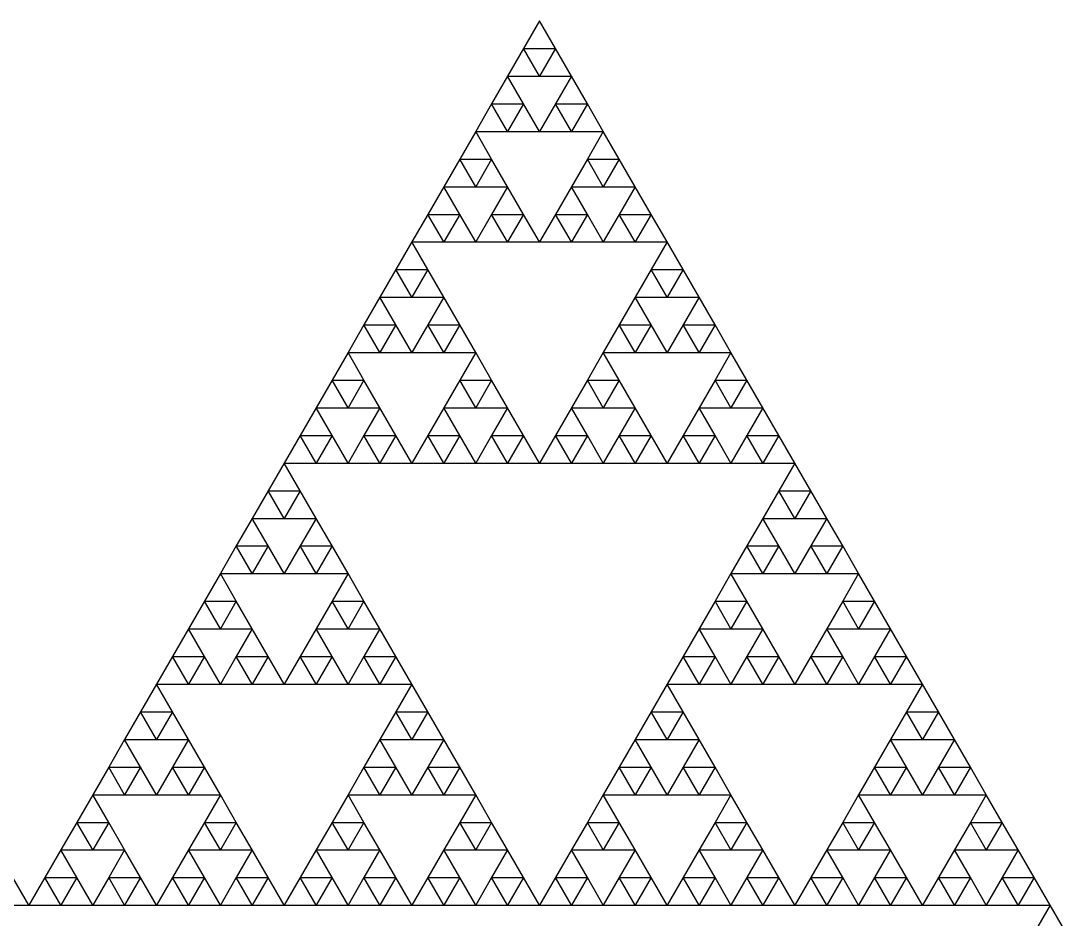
# Model space of a CAD drawing. Header units: metres. Extents: x -50 to 50, y -29 to 58.
# Drawn here: x -37.55 to -31.15, y -18.13 to -12.63 of the extents above; entities that cross this region are included whole.
import ezdxf

# ---------------------------------------------------------------- set-up
doc = ezdxf.new("R2010")
doc.units = ezdxf.units.M

msp = doc.modelspace()

# ---------------------------------------------------------------- linework, layer by layer
for p, q in [((-34.375, -12.6296), (-34.4727, -12.7987)), ((-34.2773, -12.7987), (-34.375, -12.6296)), ((-34.4727, -12.7987), (-34.5703, -12.9678)), ((-34.375, -12.9678), (-34.4727, -12.7987)), ((-34.4727, -12.7987), (-34.2773, -12.7987)), ((-34.2773, -12.7987), (-34.375, -12.9678)), ((-34.1797, -12.9678), (-34.2773, -12.7987)), ((-34.5703, -12.9678), (-34.668, -13.137)), ((-34.4727, -13.137), (-34.5703, -12.9678)), ((-34.5703, -12.9678), (-34.375, -12.9678)), ((-34.375, -12.9678), (-34.1797, -12.9678)), ((-34.1797, -12.9678), (-34.2773, -13.137)), ((-34.082, -13.137), (-34.1797, -12.9678)), ((-34.668, -13.137), (-34.7656, -13.3061)), ((-34.5703, -13.3061), (-34.668, -13.137)), ((-34.668, -13.137), (-34.4727, -13.137)), ((-34.4727, -13.137), (-34.5703, -13.3061)), ((-34.375, -13.3061), (-34.4727, -13.137)), ((-34.2773, -13.137), (-34.375, -13.3061)), ((-34.1797, -13.3061), (-34.2773, -13.137)), ((-34.2773, -13.137), (-34.082, -13.137)), ((-34.082, -13.137), (-34.1797, -13.3061)), ((-33.9844, -13.3061), (-34.082, -13.137)), ((-34.7656, -13.3061), (-34.8633, -13.4753)), ((-34.668, -13.4753), (-34.7656, -13.3061)), ((-34.7656, -13.3061), (-34.5703, -13.3061)), ((-34.5703, -13.3061), (-34.375, -13.3061)), ((-34.375, -13.3061), (-34.1797, -13.3061)), ((-34.1797, -13.3061), (-33.9844, -13.3061)), ((-33.9844, -13.3061), (-34.082, -13.4753)), ((-33.8867, -13.4753), (-33.9844, -13.3061)), ((-34.8633, -13.4753), (-34.9609, -13.6444)), ((-34.7656, -13.6444), (-34.8633, -13.4753)), ((-34.8633, -13.4753), (-34.668, -13.4753)), ((-34.668, -13.4753), (-34.7656, -13.6444)), ((-34.5703, -13.6444), (-34.668, -13.4753)), ((-34.082, -13.4753), (-34.1797, -13.6444)), ((-33.9844, -13.6444), (-34.082, -13.4753)), ((-34.082, -13.4753), (-33.8867, -13.4753)), ((-33.8867, -13.4753), (-33.9844, -13.6444)), ((-33.7891, -13.6444), (-33.8867, -13.4753)), ((-34.9609, -13.6444), (-35.0586, -13.8136)), ((-34.8633, -13.8136), (-34.9609, -13.6444)), ((-34.9609, -13.6444), (-34.7656, -13.6444)), ((-34.7656, -13.6444), (-34.5703, -13.6444)), ((-34.5703, -13.6444), (-34.668, -13.8136)), ((-34.4727, -13.8136), (-34.5703, -13.6444)), ((-34.1797, -13.6444), (-34.2773, -13.8136)), ((-34.082, -13.8136), (-34.1797, -13.6444)), ((-34.1797, -13.6444), (-33.9844, -13.6444)), ((-33.9844, -13.6444), (-33.7891, -13.6444)), ((-33.7891, -13.6444), (-33.8867, -13.8136)), ((-33.6914, -13.8136), (-33.7891, -13.6444)), ((-35.0586, -13.8136), (-35.1562, -13.9827)), ((-34.9609, -13.9827), (-35.0586, -13.8136)), ((-35.0586, -13.8136), (-34.8633, -13.8136)), ((-34.8633, -13.8136), (-34.9609, -13.9827)), ((-34.7656, -13.9827), (-34.8633, -13.8136)), ((-34.668, -13.8136), (-34.7656, -13.9827)), ((-34.5703, -13.9827), (-34.668, -13.8136)), ((-34.668, -13.8136), (-34.4727, -13.8136)), ((-34.4727, -13.8136), (-34.5703, -13.9827)), ((-34.375, -13.9827), (-34.4727, -13.8136)), ((-34.2773, -13.8136), (-34.375, -13.9827)), ((-34.1797, -13.9827), (-34.2773, -13.8136)), ((-34.2773, -13.8136), (-34.082, -13.8136)), ((-34.082, -13.8136), (-34.1797, -13.9827)), ((-33.9844, -13.9827), (-34.082, -13.8136)), ((-33.8867, -13.8136), (-33.9844, -13.9827)), ((-33.7891, -13.9827), (-33.8867, -13.8136)), ((-33.8867, -13.8136), (-33.6914, -13.8136)), ((-33.6914, -13.8136), (-33.7891, -13.9827)), ((-33.5938, -13.9827), (-33.6914, -13.8136)), ((-35.1562, -13.9827), (-35.2539, -14.1519)), ((-35.0586, -14.1519), (-35.1562, -13.9827)), ((-35.1562, -13.9827), (-34.9609, -13.9827)), ((-34.9609, -13.9827), (-34.7656, -13.9827)), ((-34.7656, -13.9827), (-34.5703, -13.9827)), ((-34.5703, -13.9827), (-34.375, -13.9827)), ((-34.375, -13.9827), (-34.1797, -13.9827)), ((-34.1797, -13.9827), (-33.9844, -13.9827)), ((-33.9844, -13.9827), (-33.7891, -13.9827)), ((-33.7891, -13.9827), (-33.5938, -13.9827)), ((-33.5938, -13.9827), (-33.6914, -14.1519)), ((-33.4961, -14.1519), (-33.5938, -13.9827)), ((-35.2539, -14.1519), (-35.3516, -14.321)), ((-35.1562, -14.321), (-35.2539, -14.1519)), ((-35.2539, -14.1519), (-35.0586, -14.1519)), ((-35.0586, -14.1519), (-35.1562, -14.321)), ((-34.9609, -14.321), (-35.0586, -14.1519)), ((-33.6914, -14.1519), (-33.7891, -14.321)), ((-33.5938, -14.321), (-33.6914, -14.1519)), ((-33.6914, -14.1519), (-33.4961, -14.1519)), ((-33.4961, -14.1519), (-33.5938, -14.321)), ((-33.3984, -14.321), (-33.4961, -14.1519)), ((-35.3516, -14.321), (-35.4492, -14.4901)), ((-35.2539, -14.4901), (-35.3516, -14.321)), ((-35.3516, -14.321), (-35.1562, -14.321)), ((-35.1562, -14.321), (-34.9609, -14.321)), ((-34.9609, -14.321), (-35.0586, -14.4901)), ((-34.8633, -14.4901), (-34.9609, -14.321)), ((-33.7891, -14.321), (-33.8867, -14.4901)), ((-33.6914, -14.4901), (-33.7891, -14.321)), ((-33.7891, -14.321), (-33.5938, -14.321)), ((-33.5938, -14.321), (-33.3984, -14.321)), ((-33.3984, -14.321), (-33.4961, -14.4901)), ((-33.3008, -14.4901), (-33.3984, -14.321)), ((-35.4492, -14.4901), (-35.5469, -14.6593)), ((-35.3516, -14.6593), (-35.4492, -14.4901)), ((-35.4492, -14.4901), (-35.2539, -14.4901)), ((-35.2539, -14.4901), (-35.3516, -14.6593)), ((-35.1562, -14.6593), (-35.2539, -14.4901)), ((-35.0586, -14.4901), (-35.1562, -14.6593)), ((-34.9609, -14.6593), (-35.0586, -14.4901)), ((-35.0586, -14.4901), (-34.8633, -14.4901)), ((-34.8633, -14.4901), (-34.9609, -14.6593)), ((-34.7656, -14.6593), (-34.8633, -14.4901)), ((-33.8867, -14.4901), (-33.9844, -14.6593)), ((-33.7891, -14.6593), (-33.8867, -14.4901)), ((-33.8867, -14.4901), (-33.6914, -14.4901)), ((-33.6914, -14.4901), (-33.7891, -14.6593)), ((-33.5938, -14.6593), (-33.6914, -14.4901)), ((-33.4961, -14.4901), (-33.5938, -14.6593)), ((-33.3984, -14.6593), (-33.4961, -14.4901)), ((-33.4961, -14.4901), (-33.3008, -14.4901)), ((-33.3008, -14.4901), (-33.3984, -14.6593)), ((-33.2031, -14.6593), (-33.3008, -14.4901)), ((-35.5469, -14.6593), (-35.6445, -14.8284)), ((-35.4492, -14.8284), (-35.5469, -14.6593)), ((-35.5469, -14.6593), (-35.3516, -14.6593)), ((-35.3516, -14.6593), (-35.1562, -14.6593)), ((-35.1562, -14.6593), (-34.9609, -14.6593)), ((-34.9609, -14.6593), (-34.7656, -14.6593)), ((-34.7656, -14.6593), (-34.8633, -14.8284)), ((-34.668, -14.8284), (-34.7656, -14.6593)), ((-33.9844, -14.6593), (-34.082, -14.8284)), ((-33.8867, -14.8284), (-33.9844, -14.6593)), ((-33.9844, -14.6593), (-33.7891, -14.6593)), ((-33.7891, -14.6593), (-33.5938, -14.6593)), ((-33.5938, -14.6593), (-33.3984, -14.6593)), ((-33.3984, -14.6593), (-33.2031, -14.6593)), ((-33.2031, -14.6593), (-33.3008, -14.8284)), ((-33.1055, -14.8284), (-33.2031, -14.6593)), ((-35.6445, -14.8284), (-35.7422, -14.9976)), ((-35.5469, -14.9976), (-35.6445, -14.8284)), ((-35.6445, -14.8284), (-35.4492, -14.8284)), ((-35.4492, -14.8284), (-35.5469, -14.9976)), ((-35.3516, -14.9976), (-35.4492, -14.8284)), ((-34.8633, -14.8284), (-34.9609, -14.9976)), ((-34.7656, -14.9976), (-34.8633, -14.8284)), ((-34.8633, -14.8284), (-34.668, -14.8284)), ((-34.668, -14.8284), (-34.7656, -14.9976)), ((-34.5703, -14.9976), (-34.668, -14.8284)), ((-34.082, -14.8284), (-34.1797, -14.9976)), ((-33.9844, -14.9976), (-34.082, -14.8284)), ((-34.082, -14.8284), (-33.8867, -14.8284)), ((-33.8867, -14.8284), (-33.9844, -14.9976)), ((-33.7891, -14.9976), (-33.8867, -14.8284)), ((-33.3008, -14.8284), (-33.3984, -14.9976)), ((-33.2031, -14.9976), (-33.3008, -14.8284)), ((-33.3008, -14.8284), (-33.1055, -14.8284)), ((-33.1055, -14.8284), (-33.2031, -14.9976)), ((-33.0078, -14.9976), (-33.1055, -14.8284)), ((-35.7422, -14.9976), (-35.8398, -15.1667)), ((-35.6445, -15.1667), (-35.7422, -14.9976)), ((-35.7422, -14.9976), (-35.5469, -14.9976)), ((-35.5469, -14.9976), (-35.3516, -14.9976)), ((-35.3516, -14.9976), (-35.4492, -15.1667)), ((-35.2539, -15.1667), (-35.3516, -14.9976)), ((-34.9609, -14.9976), (-35.0586, -15.1667)), ((-34.8633, -15.1667), (-34.9609, -14.9976)), ((-34.9609, -14.9976), (-34.7656, -14.9976)), ((-34.7656, -14.9976), (-34.5703, -14.9976)), ((-34.5703, -14.9976), (-34.668, -15.1667)), ((-34.4727, -15.1667), (-34.5703, -14.9976)), ((-34.1797, -14.9976), (-34.2773, -15.1667)), ((-34.082, -15.1667), (-34.1797, -14.9976)), ((-34.1797, -14.9976), (-33.9844, -14.9976)), ((-33.9844, -14.9976), (-33.7891, -14.9976)), ((-33.7891, -14.9976), (-33.8867, -15.1667)), ((-33.6914, -15.1667), (-33.7891, -14.9976)), ((-33.3984, -14.9976), (-33.4961, -15.1667)), ((-33.3008, -15.1667), (-33.3984, -14.9976)), ((-33.3984, -14.9976), (-33.2031, -14.9976)), ((-33.2031, -14.9976), (-33.0078, -14.9976)), ((-33.0078, -14.9976), (-33.1055, -15.1667)), ((-32.9102, -15.1667), (-33.0078, -14.9976)), ((-35.8398, -15.1667), (-35.9375, -15.3359)), ((-35.7422, -15.3359), (-35.8398, -15.1667)), ((-35.8398, -15.1667), (-35.6445, -15.1667)), ((-35.6445, -15.1667), (-35.7422, -15.3359)), ((-35.5469, -15.3359), (-35.6445, -15.1667)), ((-35.4492, -15.1667), (-35.5469, -15.3359)), ((-35.3516, -15.3359), (-35.4492, -15.1667)), ((-35.4492, -15.1667), (-35.2539, -15.1667)), ((-35.2539, -15.1667), (-35.3516, -15.3359)), ((-35.1562, -15.3359), (-35.2539, -15.1667)), ((-35.0586, -15.1667), (-35.1562, -15.3359)), ((-34.9609, -15.3359), (-35.0586, -15.1667)), ((-35.0586, -15.1667), (-34.8633, -15.1667)), ((-34.8633, -15.1667), (-34.9609, -15.3359)), ((-34.7656, -15.3359), (-34.8633, -15.1667)), ((-34.668, -15.1667), (-34.7656, -15.3359)), ((-34.5703, -15.3359), (-34.668, -15.1667)), ((-34.668, -15.1667), (-34.4727, -15.1667)), ((-34.4727, -15.1667), (-34.5703, -15.3359)), ((-34.375, -15.3359), (-34.4727, -15.1667)), ((-34.2773, -15.1667), (-34.375, -15.3359)), ((-34.1797, -15.3359), (-34.2773, -15.1667)), ((-34.2773, -15.1667), (-34.082, -15.1667)), ((-34.082, -15.1667), (-34.1797, -15.3359)), ((-33.9844, -15.3359), (-34.082, -15.1667)), ((-33.8867, -15.1667), (-33.9844, -15.3359)), ((-33.7891, -15.3359), (-33.8867, -15.1667)), ((-33.8867, -15.1667), (-33.6914, -15.1667)), ((-33.6914, -15.1667), (-33.7891, -15.3359)), ((-33.5938, -15.3359), (-33.6914, -15.1667)), ((-33.4961, -15.1667), (-33.5938, -15.3359)), ((-33.3984, -15.3359), (-33.4961, -15.1667)), ((-33.4961, -15.1667), (-33.3008, -15.1667)), ((-33.3008, -15.1667), (-33.3984, -15.3359)), ((-33.2031, -15.3359), (-33.3008, -15.1667)), ((-33.1055, -15.1667), (-33.2031, -15.3359)), ((-33.0078, -15.3359), (-33.1055, -15.1667)), ((-33.1055, -15.1667), (-32.9102, -15.1667)), ((-32.9102, -15.1667), (-33.0078, -15.3359)), ((-32.8125, -15.3359), (-32.9102, -15.1667)), ((-35.9375, -15.3359), (-36.0352, -15.505)), ((-35.8398, -15.505), (-35.9375, -15.3359)), ((-35.9375, -15.3359), (-35.7422, -15.3359)), ((-35.7422, -15.3359), (-35.5469, -15.3359)), ((-35.5469, -15.3359), (-35.3516, -15.3359)), ((-35.3516, -15.3359), (-35.1562, -15.3359)), ((-35.1562, -15.3359), (-34.9609, -15.3359)), ((-34.9609, -15.3359), (-34.7656, -15.3359)), ((-34.7656, -15.3359), (-34.5703, -15.3359)), ((-34.5703, -15.3359), (-34.375, -15.3359)), ((-34.375, -15.3359), (-34.1797, -15.3359)), ((-34.1797, -15.3359), (-33.9844, -15.3359)), ((-33.9844, -15.3359), (-33.7891, -15.3359)), ((-33.7891, -15.3359), (-33.5938, -15.3359)), ((-33.5938, -15.3359), (-33.3984, -15.3359)), ((-33.3984, -15.3359), (-33.2031, -15.3359)), ((-33.2031, -15.3359), (-33.0078, -15.3359)), ((-33.0078, -15.3359), (-32.8125, -15.3359)), ((-32.8125, -15.3359), (-32.9102, -15.505)), ((-32.7148, -15.505), (-32.8125, -15.3359)), ((-36.0352, -15.505), (-36.1328, -15.6742)), ((-35.9375, -15.6742), (-36.0352, -15.505)), ((-36.0352, -15.505), (-35.8398, -15.505)), ((-35.8398, -15.505), (-35.9375, -15.6742)), ((-35.7422, -15.6742), (-35.8398, -15.505)), ((-32.9102, -15.505), (-33.0078, -15.6742)), ((-32.8125, -15.6742), (-32.9102, -15.505)), ((-32.9102, -15.505), (-32.7148, -15.505)), ((-32.7148, -15.505), (-32.8125, -15.6742)), ((-32.6172, -15.6742), (-32.7148, -15.505)), ((-36.1328, -15.6742), (-36.2305, -15.8433)), ((-36.0352, -15.8433), (-36.1328, -15.6742)), ((-36.1328, -15.6742), (-35.9375, -15.6742)), ((-35.9375, -15.6742), (-35.7422, -15.6742)), ((-35.7422, -15.6742), (-35.8398, -15.8433)), ((-35.6445, -15.8433), (-35.7422, -15.6742)), ((-33.0078, -15.6742), (-33.1055, -15.8433)), ((-32.9102, -15.8433), (-33.0078, -15.6742)), ((-33.0078, -15.6742), (-32.8125, -15.6742)), ((-32.8125, -15.6742), (-32.6172, -15.6742)), ((-32.6172, -15.6742), (-32.7148, -15.8433)), ((-32.5195, -15.8433), (-32.6172, -15.6742)), ((-36.2305, -15.8433), (-36.3281, -16.0125)), ((-36.1328, -16.0125), (-36.2305, -15.8433)), ((-36.2305, -15.8433), (-36.0352, -15.8433)), ((-36.0352, -15.8433), (-36.1328, -16.0125)), ((-35.9375, -16.0125), (-36.0352, -15.8433)), ((-35.8398, -15.8433), (-35.9375, -16.0125)), ((-35.7422, -16.0125), (-35.8398, -15.8433)), ((-35.8398, -15.8433), (-35.6445, -15.8433)), ((-35.6445, -15.8433), (-35.7422, -16.0125)), ((-35.5469, -16.0125), (-35.6445, -15.8433)), ((-33.1055, -15.8433), (-33.2031, -16.0125)), ((-33.0078, -16.0125), (-33.1055, -15.8433)), ((-33.1055, -15.8433), (-32.9102, -15.8433)), ((-32.9102, -15.8433), (-33.0078, -16.0125)), ((-32.8125, -16.0125), (-32.9102, -15.8433)), ((-32.7148, -15.8433), (-32.8125, -16.0125)), ((-32.6172, -16.0125), (-32.7148, -15.8433)), ((-32.7148, -15.8433), (-32.5195, -15.8433)), ((-32.5195, -15.8433), (-32.6172, -16.0125)), ((-32.4219, -16.0125), (-32.5195, -15.8433)), ((-36.3281, -16.0125), (-36.4258, -16.1816)), ((-36.2305, -16.1816), (-36.3281, -16.0125)), ((-36.3281, -16.0125), (-36.1328, -16.0125)), ((-36.1328, -16.0125), (-35.9375, -16.0125)), ((-35.9375, -16.0125), (-35.7422, -16.0125)), ((-35.7422, -16.0125), (-35.5469, -16.0125)), ((-35.5469, -16.0125), (-35.6445, -16.1816)), ((-35.4492, -16.1816), (-35.5469, -16.0125)), ((-33.2031, -16.0125), (-33.3008, -16.1816)), ((-33.1055, -16.1816), (-33.2031, -16.0125)), ((-33.2031, -16.0125), (-33.0078, -16.0125)), ((-33.0078, -16.0125), (-32.8125, -16.0125)), ((-32.8125, -16.0125), (-32.6172, -16.0125)), ((-32.6172, -16.0125), (-32.4219, -16.0125)), ((-32.4219, -16.0125), (-32.5195, -16.1816)), ((-32.3242, -16.1816), (-32.4219, -16.0125)), ((-36.4258, -16.1816), (-36.5234, -16.3507)), ((-36.3281, -16.3507), (-36.4258, -16.1816)), ((-36.4258, -16.1816), (-36.2305, -16.1816)), ((-36.2305, -16.1816), (-36.3281, -16.3507)), ((-36.1328, -16.3507), (-36.2305, -16.1816)), ((-35.6445, -16.1816), (-35.7422, -16.3507)), ((-35.5469, -16.3507), (-35.6445, -16.1816)), ((-35.6445, -16.1816), (-35.4492, -16.1816)), ((-35.4492, -16.1816), (-35.5469, -16.3507)), ((-35.3516, -16.3507), (-35.4492, -16.1816)), ((-33.3008, -16.1816), (-33.3984, -16.3507)), ((-33.2031, -16.3507), (-33.3008, -16.1816)), ((-33.3008, -16.1816), (-33.1055, -16.1816)), ((-33.1055, -16.1816), (-33.2031, -16.3507)), ((-33.0078, -16.3507), (-33.1055, -16.1816)), ((-32.5195, -16.1816), (-32.6172, -16.3507)), ((-32.4219, -16.3507), (-32.5195, -16.1816)), ((-32.5195, -16.1816), (-32.3242, -16.1816)), ((-32.3242, -16.1816), (-32.4219, -16.3507)), ((-32.2266, -16.3507), (-32.3242, -16.1816)), ((-36.5234, -16.3507), (-36.6211, -16.5199)), ((-36.4258, -16.5199), (-36.5234, -16.3507)), ((-36.5234, -16.3507), (-36.3281, -16.3507)), ((-36.3281, -16.3507), (-36.1328, -16.3507)), ((-36.1328, -16.3507), (-36.2305, -16.5199)), ((-36.0352, -16.5199), (-36.1328, -16.3507)), ((-35.7422, -16.3507), (-35.8398, -16.5199)), ((-35.6445, -16.5199), (-35.7422, -16.3507)), ((-35.7422, -16.3507), (-35.5469, -16.3507)), ((-35.5469, -16.3507), (-35.3516, -16.3507)), ((-35.3516, -16.3507), (-35.4492, -16.5199)), ((-35.2539, -16.5199), (-35.3516, -16.3507)), ((-33.3984, -16.3507), (-33.4961, -16.5199)), ((-33.3008, -16.5199), (-33.3984, -16.3507)), ((-33.3984, -16.3507), (-33.2031, -16.3507)), ((-33.2031, -16.3507), (-33.0078, -16.3507)), ((-33.0078, -16.3507), (-33.1055, -16.5199)), ((-32.9102, -16.5199), (-33.0078, -16.3507)), ((-32.6172, -16.3507), (-32.7148, -16.5199)), ((-32.5195, -16.5199), (-32.6172, -16.3507)), ((-32.6172, -16.3507), (-32.4219, -16.3507)), ((-32.4219, -16.3507), (-32.2266, -16.3507)), ((-32.2266, -16.3507), (-32.3242, -16.5199)), ((-32.1289, -16.5199), (-32.2266, -16.3507)), ((-36.6211, -16.5199), (-36.7188, -16.689)), ((-36.5234, -16.689), (-36.6211, -16.5199)), ((-36.6211, -16.5199), (-36.4258, -16.5199)), ((-36.4258, -16.5199), (-36.5234, -16.689)), ((-36.3281, -16.689), (-36.4258, -16.5199)), ((-36.2305, -16.5199), (-36.3281, -16.689)), ((-36.1328, -16.689), (-36.2305, -16.5199)), ((-36.2305, -16.5199), (-36.0352, -16.5199)), ((-36.0352, -16.5199), (-36.1328, -16.689)), ((-35.9375, -16.689), (-36.0352, -16.5199)), ((-35.8398, -16.5199), (-35.9375, -16.689)), ((-35.7422, -16.689), (-35.8398, -16.5199)), ((-35.8398, -16.5199), (-35.6445, -16.5199)), ((-35.6445, -16.5199), (-35.7422, -16.689)), ((-35.5469, -16.689), (-35.6445, -16.5199)), ((-35.4492, -16.5199), (-35.5469, -16.689)), ((-35.3516, -16.689), (-35.4492, -16.5199)), ((-35.4492, -16.5199), (-35.2539, -16.5199)), ((-35.2539, -16.5199), (-35.3516, -16.689)), ((-35.1562, -16.689), (-35.2539, -16.5199)), ((-33.4961, -16.5199), (-33.5938, -16.689)), ((-33.3984, -16.689), (-33.4961, -16.5199)), ((-33.4961, -16.5199), (-33.3008, -16.5199)), ((-33.3008, -16.5199), (-33.3984, -16.689)), ((-33.2031, -16.689), (-33.3008, -16.5199)), ((-33.1055, -16.5199), (-33.2031, -16.689)), ((-33.0078, -16.689), (-33.1055, -16.5199)), ((-33.1055, -16.5199), (-32.9102, -16.5199)), ((-32.9102, -16.5199), (-33.0078, -16.689)), ((-32.8125, -16.689), (-32.9102, -16.5199)), ((-32.7148, -16.5199), (-32.8125, -16.689)), ((-32.6172, -16.689), (-32.7148, -16.5199)), ((-32.7148, -16.5199), (-32.5195, -16.5199)), ((-32.5195, -16.5199), (-32.6172, -16.689)), ((-32.4219, -16.689), (-32.5195, -16.5199)), ((-32.3242, -16.5199), (-32.4219, -16.689)), ((-32.2266, -16.689), (-32.3242, -16.5199)), ((-32.3242, -16.5199), (-32.1289, -16.5199)), ((-32.1289, -16.5199), (-32.2266, -16.689)), ((-32.0312, -16.689), (-32.1289, -16.5199)), ((-36.7188, -16.689), (-36.8164, -16.8582)), ((-36.6211, -16.8582), (-36.7188, -16.689)), ((-36.7188, -16.689), (-36.5234, -16.689)), ((-36.5234, -16.689), (-36.3281, -16.689)), ((-36.3281, -16.689), (-36.1328, -16.689)), ((-36.1328, -16.689), (-35.9375, -16.689)), ((-35.9375, -16.689), (-35.7422, -16.689)), ((-35.7422, -16.689), (-35.5469, -16.689)), ((-35.5469, -16.689), (-35.3516, -16.689)), ((-35.3516, -16.689), (-35.1562, -16.689)), ((-35.1562, -16.689), (-35.2539, -16.8582)), ((-35.0586, -16.8582), (-35.1562, -16.689)), ((-33.5938, -16.689), (-33.6914, -16.8582)), ((-33.4961, -16.8582), (-33.5938, -16.689)), ((-33.5938, -16.689), (-33.3984, -16.689)), ((-33.3984, -16.689), (-33.2031, -16.689)), ((-33.2031, -16.689), (-33.0078, -16.689)), ((-33.0078, -16.689), (-32.8125, -16.689)), ((-32.8125, -16.689), (-32.6172, -16.689)), ((-32.6172, -16.689), (-32.4219, -16.689)), ((-32.4219, -16.689), (-32.2266, -16.689)), ((-32.2266, -16.689), (-32.0312, -16.689)), ((-32.0312, -16.689), (-32.1289, -16.8582)), ((-31.9336, -16.8582), (-32.0312, -16.689)), ((-36.8164, -16.8582), (-36.9141, -17.0273)), ((-36.7188, -17.0273), (-36.8164, -16.8582)), ((-36.8164, -16.8582), (-36.6211, -16.8582)), ((-36.6211, -16.8582), (-36.7188, -17.0273)), ((-36.5234, -17.0273), (-36.6211, -16.8582)), ((-35.2539, -16.8582), (-35.3516, -17.0273)), ((-35.1562, -17.0273), (-35.2539, -16.8582)), ((-35.2539, -16.8582), (-35.0586, -16.8582)), ((-35.0586, -16.8582), (-35.1562, -17.0273)), ((-34.9609, -17.0273), (-35.0586, -16.8582)), ((-33.6914, -16.8582), (-33.7891, -17.0273)), ((-33.5938, -17.0273), (-33.6914, -16.8582)), ((-33.6914, -16.8582), (-33.4961, -16.8582)), ((-33.4961, -16.8582), (-33.5938, -17.0273)), ((-33.3984, -17.0273), (-33.4961, -16.8582)), ((-32.1289, -16.8582), (-32.2266, -17.0273)), ((-32.0312, -17.0273), (-32.1289, -16.8582)), ((-32.1289, -16.8582), (-31.9336, -16.8582)), ((-31.9336, -16.8582), (-32.0312, -17.0273)), ((-31.8359, -17.0273), (-31.9336, -16.8582)), ((-36.9141, -17.0273), (-37.0117, -17.1965)), ((-36.8164, -17.1965), (-36.9141, -17.0273)), ((-36.9141, -17.0273), (-36.7188, -17.0273)), ((-36.7188, -17.0273), (-36.5234, -17.0273)), ((-36.5234, -17.0273), (-36.6211, -17.1965)), ((-36.4258, -17.1965), (-36.5234, -17.0273)), ((-35.3516, -17.0273), (-35.4492, -17.1965)), ((-35.2539, -17.1965), (-35.3516, -17.0273)), ((-35.3516, -17.0273), (-35.1562, -17.0273)), ((-35.1562, -17.0273), (-34.9609, -17.0273)), ((-34.9609, -17.0273), (-35.0586, -17.1965)), ((-34.8633, -17.1965), (-34.9609, -17.0273)), ((-33.7891, -17.0273), (-33.8867, -17.1965)), ((-33.6914, -17.1965), (-33.7891, -17.0273)), ((-33.7891, -17.0273), (-33.5938, -17.0273)), ((-33.5938, -17.0273), (-33.3984, -17.0273)), ((-33.3984, -17.0273), (-33.4961, -17.1965)), ((-33.3008, -17.1965), (-33.3984, -17.0273)), ((-32.2266, -17.0273), (-32.3242, -17.1965)), ((-32.1289, -17.1965), (-32.2266, -17.0273)), ((-32.2266, -17.0273), (-32.0312, -17.0273)), ((-32.0312, -17.0273), (-31.8359, -17.0273)), ((-31.8359, -17.0273), (-31.9336, -17.1965)), ((-31.7383, -17.1965), (-31.8359, -17.0273)), ((-37.0117, -17.1965), (-37.1094, -17.3656)), ((-36.9141, -17.3656), (-37.0117, -17.1965)), ((-37.0117, -17.1965), (-36.8164, -17.1965)), ((-36.8164, -17.1965), (-36.9141, -17.3656)), ((-36.7188, -17.3656), (-36.8164, -17.1965)), ((-36.6211, -17.1965), (-36.7188, -17.3656)), ((-36.5234, -17.3656), (-36.6211, -17.1965)), ((-36.6211, -17.1965), (-36.4258, -17.1965)), ((-36.4258, -17.1965), (-36.5234, -17.3656)), ((-36.3281, -17.3656), (-36.4258, -17.1965)), ((-35.4492, -17.1965), (-35.5469, -17.3656)), ((-35.3516, -17.3656), (-35.4492, -17.1965)), ((-35.4492, -17.1965), (-35.2539, -17.1965)), ((-35.2539, -17.1965), (-35.3516, -17.3656)), ((-35.1562, -17.3656), (-35.2539, -17.1965)), ((-35.0586, -17.1965), (-35.1562, -17.3656)), ((-34.9609, -17.3656), (-35.0586, -17.1965)), ((-35.0586, -17.1965), (-34.8633, -17.1965)), ((-34.8633, -17.1965), (-34.9609, -17.3656)), ((-34.7656, -17.3656), (-34.8633, -17.1965)), ((-33.8867, -17.1965), (-33.9844, -17.3656)), ((-33.7891, -17.3656), (-33.8867, -17.1965)), ((-33.8867, -17.1965), (-33.6914, -17.1965)), ((-33.6914, -17.1965), (-33.7891, -17.3656)), ((-33.5938, -17.3656), (-33.6914, -17.1965)), ((-33.4961, -17.1965), (-33.5938, -17.3656)), ((-33.3984, -17.3656), (-33.4961, -17.1965)), ((-33.4961, -17.1965), (-33.3008, -17.1965)), ((-33.3008, -17.1965), (-33.3984, -17.3656)), ((-33.2031, -17.3656), (-33.3008, -17.1965)), ((-32.3242, -17.1965), (-32.4219, -17.3656)), ((-32.2266, -17.3656), (-32.3242, -17.1965)), ((-32.3242, -17.1965), (-32.1289, -17.1965)), ((-32.1289, -17.1965), (-32.2266, -17.3656)), ((-32.0312, -17.3656), (-32.1289, -17.1965)), ((-31.9336, -17.1965), (-32.0312, -17.3656)), ((-31.8359, -17.3656), (-31.9336, -17.1965)), ((-31.9336, -17.1965), (-31.7383, -17.1965)), ((-31.7383, -17.1965), (-31.8359, -17.3656)), ((-31.6406, -17.3656), (-31.7383, -17.1965)), ((-37.1094, -17.3656), (-37.207, -17.5348)), ((-37.0117, -17.5348), (-37.1094, -17.3656)), ((-37.1094, -17.3656), (-36.9141, -17.3656)), ((-36.9141, -17.3656), (-36.7188, -17.3656)), ((-36.7188, -17.3656), (-36.5234, -17.3656)), ((-36.5234, -17.3656), (-36.3281, -17.3656)), ((-36.3281, -17.3656), (-36.4258, -17.5348)), ((-36.2305, -17.5348), (-36.3281, -17.3656)), ((-35.5469, -17.3656), (-35.6445, -17.5348)), ((-35.4492, -17.5348), (-35.5469, -17.3656)), ((-35.5469, -17.3656), (-35.3516, -17.3656)), ((-35.3516, -17.3656), (-35.1562, -17.3656)), ((-35.1562, -17.3656), (-34.9609, -17.3656)), ((-34.9609, -17.3656), (-34.7656, -17.3656)), ((-34.7656, -17.3656), (-34.8633, -17.5348)), ((-34.668, -17.5348), (-34.7656, -17.3656)), ((-33.9844, -17.3656), (-34.082, -17.5348)), ((-33.8867, -17.5348), (-33.9844, -17.3656)), ((-33.9844, -17.3656), (-33.7891, -17.3656)), ((-33.7891, -17.3656), (-33.5938, -17.3656)), ((-33.5938, -17.3656), (-33.3984, -17.3656)), ((-33.3984, -17.3656), (-33.2031, -17.3656)), ((-33.2031, -17.3656), (-33.3008, -17.5348)), ((-33.1055, -17.5348), (-33.2031, -17.3656)), ((-32.4219, -17.3656), (-32.5195, -17.5348)), ((-32.3242, -17.5348), (-32.4219, -17.3656)), ((-32.4219, -17.3656), (-32.2266, -17.3656)), ((-32.2266, -17.3656), (-32.0312, -17.3656)), ((-32.0312, -17.3656), (-31.8359, -17.3656)), ((-31.8359, -17.3656), (-31.6406, -17.3656)), ((-31.6406, -17.3656), (-31.7383, -17.5348)), ((-31.543, -17.5348), (-31.6406, -17.3656)), ((-37.207, -17.5348), (-37.3047, -17.7039)), ((-37.1094, -17.7039), (-37.207, -17.5348)), ((-37.207, -17.5348), (-37.0117, -17.5348)), ((-37.0117, -17.5348), (-37.1094, -17.7039)), ((-36.9141, -17.7039), (-37.0117, -17.5348)), ((-36.4258, -17.5348), (-36.5234, -17.7039)), ((-36.3281, -17.7039), (-36.4258, -17.5348)), ((-36.4258, -17.5348), (-36.2305, -17.5348)), ((-36.2305, -17.5348), (-36.3281, -17.7039)), ((-36.1328, -17.7039), (-36.2305, -17.5348)), ((-35.6445, -17.5348), (-35.7422, -17.7039)), ((-35.5469, -17.7039), (-35.6445, -17.5348)), ((-35.6445, -17.5348), (-35.4492, -17.5348)), ((-35.4492, -17.5348), (-35.5469, -17.7039)), ((-35.3516, -17.7039), (-35.4492, -17.5348)), ((-34.8633, -17.5348), (-34.9609, -17.7039)), ((-34.7656, -17.7039), (-34.8633, -17.5348)), ((-34.8633, -17.5348), (-34.668, -17.5348)), ((-34.668, -17.5348), (-34.7656, -17.7039)), ((-34.5703, -17.7039), (-34.668, -17.5348)), ((-34.082, -17.5348), (-34.1797, -17.7039)), ((-33.9844, -17.7039), (-34.082, -17.5348)), ((-34.082, -17.5348), (-33.8867, -17.5348)), ((-33.8867, -17.5348), (-33.9844, -17.7039)), ((-33.7891, -17.7039), (-33.8867, -17.5348)), ((-33.3008, -17.5348), (-33.3984, -17.7039)), ((-33.2031, -17.7039), (-33.3008, -17.5348)), ((-33.3008, -17.5348), (-33.1055, -17.5348)), ((-33.1055, -17.5348), (-33.2031, -17.7039)), ((-33.0078, -17.7039), (-33.1055, -17.5348)), ((-32.5195, -17.5348), (-32.6172, -17.7039)), ((-32.4219, -17.7039), (-32.5195, -17.5348)), ((-32.5195, -17.5348), (-32.3242, -17.5348)), ((-32.3242, -17.5348), (-32.4219, -17.7039)), ((-32.2266, -17.7039), (-32.3242, -17.5348)), ((-31.7383, -17.5348), (-31.8359, -17.7039)), ((-31.6406, -17.7039), (-31.7383, -17.5348)), ((-31.7383, -17.5348), (-31.543, -17.5348)), ((-31.543, -17.5348), (-31.6406, -17.7039)), ((-31.4453, -17.7039), (-31.543, -17.5348)), ((-37.3047, -17.7039), (-37.4023, -17.8731)), ((-37.207, -17.8731), (-37.3047, -17.7039)), ((-37.3047, -17.7039), (-37.1094, -17.7039)), ((-37.1094, -17.7039), (-36.9141, -17.7039)), ((-36.9141, -17.7039), (-37.0117, -17.8731)), ((-36.8164, -17.8731), (-36.9141, -17.7039)), ((-36.5234, -17.7039), (-36.6211, -17.8731)), ((-36.4258, -17.8731), (-36.5234, -17.7039)), ((-36.5234, -17.7039), (-36.3281, -17.7039)), ((-36.3281, -17.7039), (-36.1328, -17.7039)), ((-36.1328, -17.7039), (-36.2305, -17.8731)), ((-36.0352, -17.8731), (-36.1328, -17.7039)), ((-35.7422, -17.7039), (-35.8398, -17.8731)), ((-35.6445, -17.8731), (-35.7422, -17.7039)), ((-35.7422, -17.7039), (-35.5469, -17.7039)), ((-35.5469, -17.7039), (-35.3516, -17.7039)), ((-35.3516, -17.7039), (-35.4492, -17.8731)), ((-35.2539, -17.8731), (-35.3516, -17.7039)), ((-34.9609, -17.7039), (-35.0586, -17.8731)), ((-34.8633, -17.8731), (-34.9609, -17.7039)), ((-34.9609, -17.7039), (-34.7656, -17.7039)), ((-34.7656, -17.7039), (-34.5703, -17.7039)), ((-34.5703, -17.7039), (-34.668, -17.8731)), ((-34.4727, -17.8731), (-34.5703, -17.7039)), ((-34.1797, -17.7039), (-34.2773, -17.8731)), ((-34.082, -17.8731), (-34.1797, -17.7039)), ((-34.1797, -17.7039), (-33.9844, -17.7039)), ((-33.9844, -17.7039), (-33.7891, -17.7039)), ((-33.7891, -17.7039), (-33.8867, -17.8731)), ((-33.6914, -17.8731), (-33.7891, -17.7039)), ((-33.3984, -17.7039), (-33.4961, -17.8731)), ((-33.3008, -17.8731), (-33.3984, -17.7039)), ((-33.3984, -17.7039), (-33.2031, -17.7039)), ((-33.2031, -17.7039), (-33.0078, -17.7039)), ((-33.0078, -17.7039), (-33.1055, -17.8731)), ((-32.9102, -17.8731), (-33.0078, -17.7039)), ((-32.6172, -17.7039), (-32.7148, -17.8731)), ((-32.5195, -17.8731), (-32.6172, -17.7039)), ((-32.6172, -17.7039), (-32.4219, -17.7039)), ((-32.4219, -17.7039), (-32.2266, -17.7039)), ((-32.2266, -17.7039), (-32.3242, -17.8731)), ((-32.1289, -17.8731), (-32.2266, -17.7039)), ((-31.8359, -17.7039), (-31.9336, -17.8731)), ((-31.7383, -17.8731), (-31.8359, -17.7039)), ((-31.8359, -17.7039), (-31.6406, -17.7039)), ((-31.6406, -17.7039), (-31.4453, -17.7039)), ((-31.4453, -17.7039), (-31.543, -17.8731)), ((-31.3477, -17.8731), (-31.4453, -17.7039)), ((-37.5, -18.0422), (-37.5977, -17.8731)), ((-37.4023, -17.8731), (-37.5, -18.0422)), ((-37.3047, -18.0422), (-37.4023, -17.8731)), ((-37.4023, -17.8731), (-37.207, -17.8731)), ((-37.207, -17.8731), (-37.3047, -18.0422)), ((-37.1094, -18.0422), (-37.207, -17.8731)), ((-37.0117, -17.8731), (-37.1094, -18.0422)), ((-36.9141, -18.0422), (-37.0117, -17.8731)), ((-37.0117, -17.8731), (-36.8164, -17.8731)), ((-36.8164, -17.8731), (-36.9141, -18.0422)), ((-36.7188, -18.0422), (-36.8164, -17.8731)), ((-36.6211, -17.8731), (-36.7188, -18.0422)), ((-36.5234, -18.0422), (-36.6211, -17.8731)), ((-36.6211, -17.8731), (-36.4258, -17.8731)), ((-36.4258, -17.8731), (-36.5234, -18.0422)), ((-36.3281, -18.0422), (-36.4258, -17.8731)), ((-36.2305, -17.8731), (-36.3281, -18.0422)), ((-36.1328, -18.0422), (-36.2305, -17.8731)), ((-36.2305, -17.8731), (-36.0352, -17.8731)), ((-36.0352, -17.8731), (-36.1328, -18.0422)), ((-35.9375, -18.0422), (-36.0352, -17.8731)), ((-35.8398, -17.8731), (-35.9375, -18.0422)), ((-35.7422, -18.0422), (-35.8398, -17.8731)), ((-35.8398, -17.8731), (-35.6445, -17.8731)), ((-35.6445, -17.8731), (-35.7422, -18.0422)), ((-35.5469, -18.0422), (-35.6445, -17.8731)), ((-35.4492, -17.8731), (-35.5469, -18.0422)), ((-35.3516, -18.0422), (-35.4492, -17.8731)), ((-35.4492, -17.8731), (-35.2539, -17.8731)), ((-35.2539, -17.8731), (-35.3516, -18.0422)), ((-35.1562, -18.0422), (-35.2539, -17.8731)), ((-35.0586, -17.8731), (-35.1562, -18.0422)), ((-34.9609, -18.0422), (-35.0586, -17.8731)), ((-35.0586, -17.8731), (-34.8633, -17.8731)), ((-34.8633, -17.8731), (-34.9609, -18.0422)), ((-34.7656, -18.0422), (-34.8633, -17.8731)), ((-34.668, -17.8731), (-34.7656, -18.0422)), ((-34.5703, -18.0422), (-34.668, -17.8731)), ((-34.668, -17.8731), (-34.4727, -17.8731)), ((-34.4727, -17.8731), (-34.5703, -18.0422)), ((-34.375, -18.0422), (-34.4727, -17.8731)), ((-34.2773, -17.8731), (-34.375, -18.0422)), ((-34.1797, -18.0422), (-34.2773, -17.8731)), ((-34.2773, -17.8731), (-34.082, -17.8731)), ((-34.082, -17.8731), (-34.1797, -18.0422)), ((-33.9844, -18.0422), (-34.082, -17.8731)), ((-33.8867, -17.8731), (-33.9844, -18.0422)), ((-33.7891, -18.0422), (-33.8867, -17.8731)), ((-33.8867, -17.8731), (-33.6914, -17.8731)), ((-33.6914, -17.8731), (-33.7891, -18.0422)), ((-33.5938, -18.0422), (-33.6914, -17.8731)), ((-33.4961, -17.8731), (-33.5938, -18.0422)), ((-33.3984, -18.0422), (-33.4961, -17.8731)), ((-33.4961, -17.8731), (-33.3008, -17.8731)), ((-33.3008, -17.8731), (-33.3984, -18.0422)), ((-33.2031, -18.0422), (-33.3008, -17.8731)), ((-33.1055, -17.8731), (-33.2031, -18.0422)), ((-33.0078, -18.0422), (-33.1055, -17.8731)), ((-33.1055, -17.8731), (-32.9102, -17.8731)), ((-32.9102, -17.8731), (-33.0078, -18.0422)), ((-32.8125, -18.0422), (-32.9102, -17.8731)), ((-32.7148, -17.8731), (-32.8125, -18.0422)), ((-32.6172, -18.0422), (-32.7148, -17.8731)), ((-32.7148, -17.8731), (-32.5195, -17.8731)), ((-32.5195, -17.8731), (-32.6172, -18.0422)), ((-32.4219, -18.0422), (-32.5195, -17.8731)), ((-32.3242, -17.8731), (-32.4219, -18.0422)), ((-32.2266, -18.0422), (-32.3242, -17.8731)), ((-32.3242, -17.8731), (-32.1289, -17.8731)), ((-32.1289, -17.8731), (-32.2266, -18.0422)), ((-32.0312, -18.0422), (-32.1289, -17.8731)), ((-31.9336, -17.8731), (-32.0312, -18.0422)), ((-31.8359, -18.0422), (-31.9336, -17.8731)), ((-31.9336, -17.8731), (-31.7383, -17.8731)), ((-31.7383, -17.8731), (-31.8359, -18.0422)), ((-31.6406, -18.0422), (-31.7383, -17.8731)), ((-31.543, -17.8731), (-31.6406, -18.0422)), ((-31.4453, -18.0422), (-31.543, -17.8731)), ((-31.543, -17.8731), (-31.3477, -17.8731)), ((-31.3477, -17.8731), (-31.4453, -18.0422)), ((-31.25, -18.0422), (-31.3477, -17.8731)), ((-37.6953, -18.0422), (-37.5, -18.0422)), ((-37.5, -18.0422), (-37.3047, -18.0422)), ((-37.3047, -18.0422), (-37.1094, -18.0422)), ((-37.1094, -18.0422), (-36.9141, -18.0422)), ((-36.9141, -18.0422), (-36.7188, -18.0422)), ((-36.7188, -18.0422), (-36.5234, -18.0422)), ((-36.5234, -18.0422), (-36.3281, -18.0422)), ((-36.3281, -18.0422), (-36.1328, -18.0422)), ((-36.1328, -18.0422), (-35.9375, -18.0422)), ((-35.9375, -18.0422), (-35.7422, -18.0422)), ((-35.7422, -18.0422), (-35.5469, -18.0422)), ((-35.5469, -18.0422), (-35.3516, -18.0422)), ((-35.3516, -18.0422), (-35.1562, -18.0422)), ((-35.1562, -18.0422), (-34.9609, -18.0422)), ((-34.9609, -18.0422), (-34.7656, -18.0422)), ((-34.7656, -18.0422), (-34.5703, -18.0422)), ((-34.5703, -18.0422), (-34.375, -18.0422)), ((-34.375, -18.0422), (-34.1797, -18.0422)), ((-34.1797, -18.0422), (-33.9844, -18.0422)), ((-33.9844, -18.0422), (-33.7891, -18.0422)), ((-33.7891, -18.0422), (-33.5938, -18.0422)), ((-33.5938, -18.0422), (-33.3984, -18.0422)), ((-33.3984, -18.0422), (-33.2031, -18.0422)), ((-33.2031, -18.0422), (-33.0078, -18.0422)), ((-33.0078, -18.0422), (-32.8125, -18.0422)), ((-32.8125, -18.0422), (-32.6172, -18.0422)), ((-32.6172, -18.0422), (-32.4219, -18.0422)), ((-32.4219, -18.0422), (-32.2266, -18.0422)), ((-32.2266, -18.0422), (-32.0312, -18.0422)), ((-32.0312, -18.0422), (-31.8359, -18.0422)), ((-31.8359, -18.0422), (-31.6406, -18.0422)), ((-31.6406, -18.0422), (-31.4453, -18.0422)), ((-31.4453, -18.0422), (-31.25, -18.0422)), ((-31.25, -18.0422), (-31.3477, -18.2114)), ((-31.1523, -18.2114), (-31.25, -18.0422))]:
    msp.add_line(p, q)

doc.saveas('drawing.dxf')
